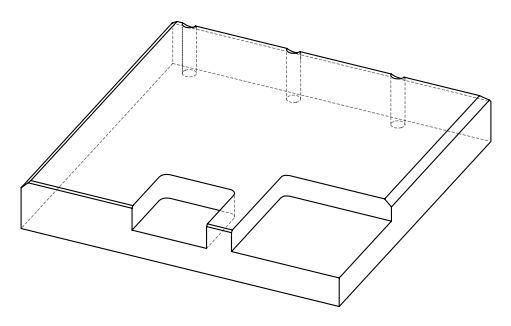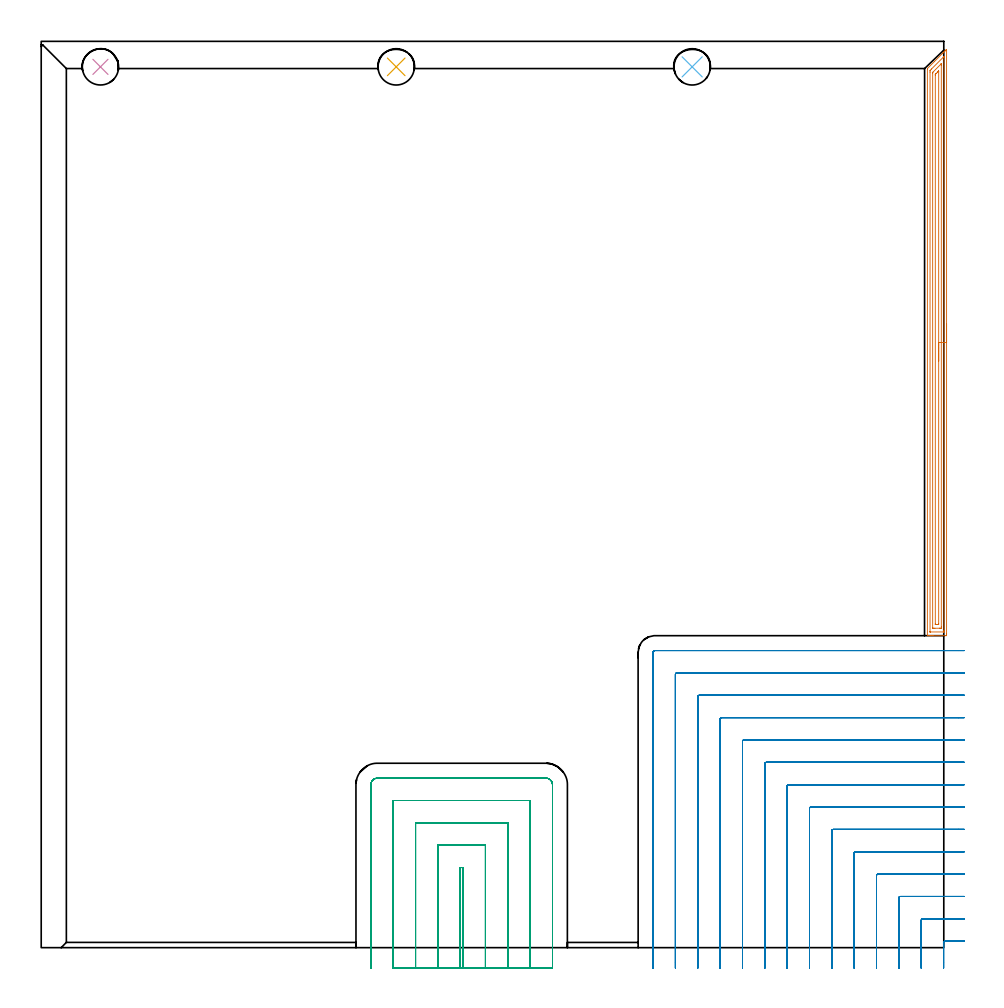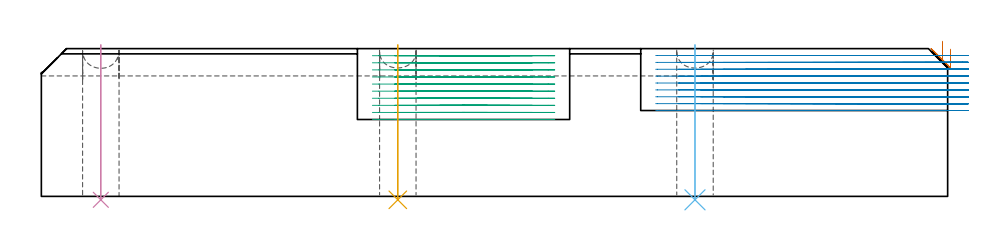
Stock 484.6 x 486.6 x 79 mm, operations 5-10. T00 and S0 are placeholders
(PLAN: 10 operations, 2 tool changes, 133 min)
(1 AREA_MILL | FG_CHAMFER_SURFACE | UGT0205_001 | 1.42 min | 635 mm3)
(2 AREA_MILL_1 | FG_CHAMFER_SURFACE_1 | UGT0205_001 | 19.43 min | 44349 mm3)
(3 AREA_MILL_2 | FG_CHAMFER_SURFACE_2 | UGT0205_001 | 0.46 min | 663 mm3)
(4 AREA_MILL_3 | FG_CHAMFER_SURFACE_3 | UGT0205_001 | 21.96 min | 50270 mm3)
(5 AREA_MILL_4 | FG_CHAMFER_SURFACE_4 | UGT0205_001 | 10.15 min | 16596 mm3)
(6 MILL_CORNER_NOTCH_RECTANGULAR | CORNER_NOTCH_RECTANGULAR | NXT0201_012 | Follow Part, ap 4, ae 75% | 49.55 min | 908916 mm3)
(7 MILL_SLOT | SLOT_PARTIAL_RECTANGULAR | NXT0201_012 | Follow Part, ap 4, ae 75% | 29.06 min | 423829 mm3)
(8 INDEXABLE_INSERT_DRILL_THROUGH_HOLE_FROM_SOLID | STEP1HOLE | NXT0302_010 | 0.33 min | 22720 mm3)
(9 INDEXABLE_INSERT_DRILL_THROUGH_HOLE_FROM_SOLID_1 | STEP1HOLE_1 | NXT0302_010 | 0.33 min | 22754 mm3)
(10 INDEXABLE_INSERT_DRILL_THROUGH_HOLE_FROM_SOLID_2 | STEP1HOLE_2 | NXT0302_010 | 0.33 min | 22789 mm3)
(TOOL UGT0205_001 | Chamfer Mill 20 x 3 x 45 deg. | D20 FL50 Z2)
(TOOL NXT0201_012 | ENDMILL 16mm [2P460-1600-NA 1630] | D16 FL38 Z6)
(TOOL NXT0302_010 | Index. Insert Drill 19.5mm [880-D1950L25-05] | D19.5 PA176 FL98 Z2)
(OP 5 AREA_MILL_4)
G17 G21 G94 G90
T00 M6
G54
G17 G0 G90 X486.1 Y334.9 S1061 M3
G43 Z89. H0
Z78.7
G94 G1 Y334.862 Z77.828 F250.
Y334.748 Z76.963
Y334.559 Z76.112
Y334.297 Z75.28
Y333.963 Z74.474
Y333.56 Z73.7
Y333.092 Z72.964
Y332.561 Z72.272
Y331.971 Z71.629
Y331.328 Z71.04
Y330.636 Z70.508
Y329.9 Z70.04
Y329.126 Z69.637
Y328.32 Z69.303
Y327.488 Z69.041
Y326.637 Z68.852
Y325.772 Z68.738
Y324.9 Z68.7
Y168.66
X486.099 Y168.118 Z68.701
X486.097 Y167.77 Z68.702
X486.093 Y167.51 Z68.704
X485.756 Y167.5 Z69.042
X478.766 Z76.029
X478.227 Z76.57
X477.892 Z76.904
X477.353 Z77.443
X477.018 Z77.777
X476.064 Z78.736
X475.931 Y167.501 Z78.861
X475.878 Y167.504 Z78.913
X475.803 Y167.51 Z78.988
X475.8 Y167.671 Z79.
Y471.855
X475.803 Y471.995 Z78.989
X475.879 Y472.08 Z78.918
X479.639 Y475.84 Z75.16
X484.008 Y480.21 Z70.788
X484.141 Y480.342 Z70.657
X484.309 Y480.51 Z70.489
X484.445 Y480.647 Z70.351
X484.588 Y480.789 Z70.21
X484.736 Y480.938 Z70.061
X484.882 Y481.084 Z69.913
X485.034 Y481.235 Z69.764
X485.164 Y481.365 Z69.634
X485.319 Y481.522 Z69.476
X485.831 Y482.031 Z68.969
X485.933 Y482.133 Z68.866
X486.081 Y482.278 Z68.717
X486.095 Y482.283 Z68.703
X486.099 Y482.278 Z68.699
X486.1 Y324.9 Z68.7
X484.686 Z70.114
Y170.106
X484.685 Y169.905 Z70.115
X484.68 Y169.559 Z70.12
X484.679 Y169.52 Z70.121
X484.672 Y169.51 Z70.128
X484.641 Y169.507 Z70.159
X484.536 Y169.502 Z70.264
X484.404 Y169.5 Z70.396
X477.413 Z77.387
X477.263 Y169.503 Z77.537
X477.233 Y169.506 Z77.567
X477.223 Y169.51 Z77.577
X477.22 Y169.518 Z77.58
X477.217 Y169.554 Z77.583
X477.215 Y169.704 Z77.585
Y470.069
X477.219 Y470.757 Z77.581
X477.221 Y470.962 Z77.579
X477.997 Y471.748 Z76.803
X484.359 Y478.109 Z70.441
X484.463 Y478.211 Z70.337
X484.628 Y478.368 Z70.172
X484.679 Y478.414 Z70.121
X484.682 Y478.313 Z70.118
X484.685 Y478.109 Z70.115
Y477.918
X484.686 Y324.9 Z70.114
X483.272 Z71.528
X483.271 Y172.445 Z71.529
X483.269 Y171.691 Z71.531
X483.267 Y171.556 Z71.533
X483.265 Y171.514 Z71.535
X483.227 Y171.51 Z71.573
X483.134 Y171.506 Z71.666
X482.448 Y171.5 Z72.352
X482.261 Z72.539
X479.826 Z74.974
X478.952 Z75.848
X478.766 Y171.502 Z76.034
X478.703 Y171.505 Z76.097
X478.655 Y171.51 Z76.145
X478.635 Y171.519 Z76.165
X478.634 Y171.552 Z76.166
X478.63 Y171.691 Z76.17
X478.629 Y171.831 Z76.171
Y469.315
X478.636 Y469.918 Z76.164
X478.673 Y469.962 Z76.127
X478.766 Y470.066 Z76.034
X483.184 Y474.485 Z71.616
X483.237 Y474.535 Z71.563
X483.253 Y474.543 Z71.547
X483.265 Y474.548 Z71.535
X483.267 Y474.535 Z71.533
X483.27 Y474.445 Z71.53
X483.271 Y474.396 Z71.529
X483.272 Y473.642 Z71.528
Y324.9
X481.857 Z72.943
Y173.891
X481.856 Y173.73 Z72.944
X481.853 Y173.602 Z72.947
X481.851 Y173.524 Z72.949
X481.812 Y173.51 Z72.988
X481.387 Y173.501 Z73.413
X481.365 Y173.5 Z73.435
X480.491 Z74.309
X480.093 Y173.508 Z74.707
X480.049 Y173.51 Z74.751
X480.047 Y173.542 Z74.753
X480.044 Y173.592 Z74.756
X480.043 Y173.64 Z74.757
Y173.959
Y468.282
X480.044 Y468.761 Z74.756
X480.048 Y468.865 Z74.752
X480.05 Y468.887 Z74.75
X480.061 Y468.903 Z74.739
X480.094 Y468.94 Z74.706
X480.324 Y469.175 Z74.476
X480.42 Y469.271 Z74.38
X481.217 Y470.069 Z73.583
X481.387 Y470.238 Z73.413
X481.747 Y470.594 Z73.053
X481.81 Y470.653 Z72.99
X481.847 Y470.686 Z72.953
X481.852 Y470.636 Z72.948
X481.855 Y470.59 Z72.945
X481.857 Y470.482 Z72.943
Y324.9
Y324.029 Z72.981
Y323.164 Z73.095
Y322.312 Z73.283
Y321.48 Z73.546
Y320.674 Z73.88
Y319.9 Z74.282
Y319.164 Z74.751
Y318.472 Z75.282
Y317.829 Z75.872
Y317.24 Z76.515
Y316.709 Z77.207
Y316.24 Z77.943
Y315.837 Z78.716
Y315.503 Z79.522
Y315.241 Z80.354
Y315.052 Z81.206
Y314.938 Z82.071
Y314.9 Z82.943
G0 Z89.
M5
M2
(OP 6 MILL_CORNER_NOTCH_RECTANGULAR)
G17 G21 G94 G90
T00 M6
G54
G17 G0 G90 X495.6 Y3.5 S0 M3
G43 Z89. H1
Z75.322
G94 G1 X492.6 F250.
X485.29 F500.
G3 X484.5 Y2.71 R0.8
G1 Y-8.
Y-11. F250.
G0 Z89.
X495.6 Y15.5
Z75.322
G1 X492.6
X473.291 F500.
G3 X472.5 Y14.709 R0.8
G1 Y-8.
Y-11. F250.
G0 Z89.
X495.6 Y27.5
Z75.322
G1 X492.6
X461.291 F500.
G3 X460.5 Y26.709 R0.8
G1 Y-8.
Y-11. F250.
G0 Z89.
X495.6 Y39.5
Z75.322
G1 X492.6
X449.292 F500.
G3 X448.5 Y38.708 R0.8
G1 Y-8.
Y-11. F250.
G0 Z89.
X495.6 Y51.5
Z75.322
G1 X492.6
X437.292 F500.
G3 X436.5 Y50.708 R0.8
G1 Y-8.
Y-11. F250.
G0 Z89.
X495.6 Y63.5
Z75.322
G1 X492.6
X425.293 F500.
G3 X424.5 Y62.708 R0.8
G1 Y-8.
Y-11. F250.
G0 Z89.
X495.6 Y75.5
Z75.322
G1 X492.6
X413.293 F500.
G3 X412.5 Y74.707 R0.8
G1 Y-8.
Y-11. F250.
G0 Z89.
X495.6 Y87.5
Z75.322
G1 X492.6
X401.293 F500.
G3 X400.5 Y86.707 R0.8
G1 Y-8.
Y-11. F250.
G0 Z89.
X495.6 Y99.5
Z75.322
G1 X492.6
X389.294 F500.
G3 X388.5 Y98.706 R0.8
G1 Y-8.
Y-11. F250.
G0 Z89.
X495.6 Y111.5
Z75.322
G1 X492.6
X377.294 F500.
G3 X376.5 Y110.706 R0.8
G1 Y-8.
Y-11. F250.
G0 Z89.
X495.6 Y123.5
Z75.322
G1 X492.6
X365.295 F500.
G3 X364.5 Y122.705 R0.8
G1 Y-8.
Y-11. F250.
G0 Z89.
X495.6 Y135.5
Z75.322
G1 X492.6
X353.295 F500.
G3 X352.5 Y134.705 R0.8
G1 Y-8.
Y-11. F250.
G0 Z89.
X495.6 Y147.5
Z75.322
G1 X492.6
X341.295 F500.
G3 X340.5 Y146.705 R0.8
G1 Y-8.
Y-11. F250.
G0 Z89.
X495.6 Y159.5
Z75.322
G1 X492.6
X329.5 F500.
G3 X328.5 Y158.5 R1.
G1 Y-8.
Y-11. F250.
G0 Z89.
X495.6 Y3.5
Z71.644
G1 X492.6
X485.29 F500.
G3 X484.5 Y2.71 R0.8
G1 Y-8.
Y-11. F250.
G0 Z89.
X495.6 Y15.5
Z71.644
G1 X492.6
X473.291 F500.
G3 X472.5 Y14.709 R0.8
G1 Y-8.
Y-11. F250.
G0 Z89.
X495.6 Y27.5
Z71.644
G1 X492.6
X461.291 F500.
G3 X460.5 Y26.709 R0.8
G1 Y-8.
Y-11. F250.
G0 Z89.
X495.6 Y39.5
Z71.644
G1 X492.6
X449.292 F500.
G3 X448.5 Y38.708 R0.8
G1 Y-8.
Y-11. F250.
G0 Z89.
X495.6 Y51.5
Z71.644
G1 X492.6
X437.292 F500.
G3 X436.5 Y50.708 R0.8
G1 Y-8.
Y-11. F250.
G0 Z89.
X495.6 Y63.5
Z71.644
G1 X492.6
X425.293 F500.
G3 X424.5 Y62.708 R0.8
G1 Y-8.
Y-11. F250.
G0 Z89.
X495.6 Y75.5
Z71.644
G1 X492.6
X413.293 F500.
G3 X412.5 Y74.707 R0.8
G1 Y-8.
Y-11. F250.
G0 Z89.
X495.6 Y87.5
Z71.644
G1 X492.6
X401.293 F500.
G3 X400.5 Y86.707 R0.8
G1 Y-8.
Y-11. F250.
G0 Z89.
X495.6 Y99.5
Z71.644
G1 X492.6
X389.294 F500.
G3 X388.5 Y98.706 R0.8
G1 Y-8.
Y-11. F250.
G0 Z89.
X495.6 Y111.5
Z71.644
G1 X492.6
X377.294 F500.
G3 X376.5 Y110.706 R0.8
G1 Y-8.
Y-11. F250.
G0 Z89.
X495.6 Y123.5
Z71.644
G1 X492.6
X365.295 F500.
G3 X364.5 Y122.705 R0.8
G1 Y-8.
Y-11. F250.
G0 Z89.
X495.6 Y135.5
Z71.644
G1 X492.6
X353.295 F500.
G3 X352.5 Y134.705 R0.8
G1 Y-8.
Y-11. F250.
G0 Z89.
X495.6 Y147.5
Z71.644
G1 X492.6
X341.295 F500.
G3 X340.5 Y146.705 R0.8
G1 Y-8.
Y-11. F250.
G0 Z89.
X495.6 Y159.5
Z71.644
G1 X492.6
X329.5 F500.
G3 X328.5 Y158.5 R1.
G1 Y-8.
Y-11. F250.
G0 Z89.
X495.6 Y3.5
Z67.967
G1 X492.6
X485.29 F500.
G3 X484.5 Y2.71 R0.8
G1 Y-8.
Y-11. F250.
G0 Z89.
X495.6 Y15.5
Z67.967
G1 X492.6
X473.291 F500.
G3 X472.5 Y14.709 R0.8
G1 Y-8.
Y-11. F250.
G0 Z89.
X495.6 Y27.5
Z67.967
G1 X492.6
X461.291 F500.
G3 X460.5 Y26.709 R0.8
G1 Y-8.
Y-11. F250.
G0 Z89.
X495.6 Y39.5
Z67.967
G1 X492.6
X449.292 F500.
G3 X448.5 Y38.708 R0.8
G1 Y-8.
Y-11. F250.
G0 Z89.
X495.6 Y51.5
Z67.967
G1 X492.6
X437.292 F500.
G3 X436.5 Y50.708 R0.8
G1 Y-8.
Y-11. F250.
G0 Z89.
X495.6 Y63.5
Z67.967
G1 X492.6
X425.293 F500.
G3 X424.5 Y62.708 R0.8
G1 Y-8.
Y-11. F250.
G0 Z89.
X495.6 Y75.5
Z67.967
G1 X492.6
X413.293 F500.
G3 X412.5 Y74.707 R0.8
G1 Y-8.
Y-11. F250.
G0 Z89.
X495.6 Y87.5
Z67.967
G1 X492.6
X401.293 F500.
G3 X400.5 Y86.707 R0.8
G1 Y-8.
Y-11. F250.
G0 Z89.
X495.6 Y99.5
Z67.967
G1 X492.6
X389.294 F500.
G3 X388.5 Y98.706 R0.8
G1 Y-8.
Y-11. F250.
G0 Z89.
X495.6 Y111.5
Z67.967
G1 X492.6
X377.294 F500.
G3 X376.5 Y110.706 R0.8
G1 Y-8.
Y-11. F250.
G0 Z89.
X495.6 Y123.5
Z67.967
G1 X492.6
X365.295 F500.
G3 X364.5 Y122.705 R0.8
G1 Y-8.
Y-11. F250.
G0 Z89.
X495.6 Y135.5
Z67.967
G1 X492.6
X353.295 F500.
G3 X352.5 Y134.705 R0.8
G1 Y-8.
Y-11. F250.
G0 Z89.
X495.6 Y147.5
Z67.967
G1 X492.6
X341.295 F500.
G3 X340.5 Y146.705 R0.8
G1 Y-8.
Y-11. F250.
G0 Z89.
X495.6 Y159.5
Z67.967
G1 X492.6
X329.5 F500.
G3 X328.5 Y158.5 R1.
G1 Y-8.
Y-11. F250.
G0 Z89.
X495.6 Y3.5
Z64.289
G1 X492.6
X485.29 F500.
G3 X484.5 Y2.71 R0.8
G1 Y-8.
Y-11. F250.
G0 Z89.
X495.6 Y15.5
Z64.289
G1 X492.6
X473.291 F500.
G3 X472.5 Y14.709 R0.8
G1 Y-8.
Y-11. F250.
G0 Z89.
X495.6 Y27.5
Z64.289
G1 X492.6
X461.291 F500.
G3 X460.5 Y26.709 R0.8
G1 Y-8.
Y-11. F250.
G0 Z89.
X495.6 Y39.5
Z64.289
G1 X492.6
X449.292 F500.
G3 X448.5 Y38.708 R0.8
G1 Y-8.
Y-11. F250.
G0 Z89.
X495.6 Y51.5
Z64.289
G1 X492.6
X437.292 F500.
G3 X436.5 Y50.708 R0.8
G1 Y-8.
Y-11. F250.
G0 Z89.
X495.6 Y63.5
Z64.289
G1 X492.6
X425.293 F500.
G3 X424.5 Y62.708 R0.8
G1 Y-8.
Y-11. F250.
G0 Z89.
X495.6 Y75.5
Z64.289
G1 X492.6
X413.293 F500.
G3 X412.5 Y74.707 R0.8
G1 Y-8.
Y-11. F250.
G0 Z89.
X495.6 Y87.5
Z64.289
G1 X492.6
X401.293 F500.
G3 X400.5 Y86.707 R0.8
G1 Y-8.
Y-11. F250.
G0 Z89.
X495.6 Y99.5
Z64.289
G1 X492.6
X389.294 F500.
G3 X388.5 Y98.706 R0.8
G1 Y-8.
Y-11. F250.
G0 Z89.
X495.6 Y111.5
Z64.289
G1 X492.6
X377.294 F500.
G3 X376.5 Y110.706 R0.8
G1 Y-8.
Y-11. F250.
G0 Z89.
X495.6 Y123.5
Z64.289
G1 X492.6
X365.295 F500.
G3 X364.5 Y122.705 R0.8
G1 Y-8.
Y-11. F250.
G0 Z89.
X495.6 Y135.5
Z64.289
G1 X492.6
X353.295 F500.
G3 X352.5 Y134.705 R0.8
G1 Y-8.
Y-11. F250.
G0 Z89.
X495.6 Y147.5
Z64.289
G1 X492.6
X341.295 F500.
G3 X340.5 Y146.705 R0.8
G1 Y-8.
Y-11. F250.
G0 Z89.
X495.6 Y159.5
Z64.289
G1 X492.6
X329.5 F500.
G3 X328.5 Y158.5 R1.
G1 Y-8.
Y-11. F250.
G0 Z89.
X495.6 Y3.5
Z60.611
G1 X492.6
X485.29 F500.
G3 X484.5 Y2.71 R0.8
G1 Y-8.
Y-11. F250.
G0 Z89.
X495.6 Y15.5
Z60.611
G1 X492.6
X473.291 F500.
G3 X472.5 Y14.709 R0.8
G1 Y-8.
Y-11. F250.
G0 Z89.
X495.6 Y27.5
Z60.611
G1 X492.6
X461.291 F500.
G3 X460.5 Y26.709 R0.8
G1 Y-8.
Y-11. F250.
G0 Z89.
X495.6 Y39.5
Z60.611
G1 X492.6
X449.292 F500.
G3 X448.5 Y38.708 R0.8
G1 Y-8.
Y-11. F250.
G0 Z89.
X495.6 Y51.5
Z60.611
G1 X492.6
X437.292 F500.
G3 X436.5 Y50.708 R0.8
G1 Y-8.
Y-11. F250.
G0 Z89.
X495.6 Y63.5
Z60.611
G1 X492.6
X425.293 F500.
G3 X424.5 Y62.708 R0.8
G1 Y-8.
Y-11. F250.
G0 Z89.
X495.6 Y75.5
Z60.611
G1 X492.6
X413.293 F500.
G3 X412.5 Y74.707 R0.8
G1 Y-8.
Y-11. F250.
G0 Z89.
X495.6 Y87.5
Z60.611
G1 X492.6
X401.293 F500.
G3 X400.5 Y86.707 R0.8
G1 Y-8.
Y-11. F250.
G0 Z89.
X495.6 Y99.5
Z60.611
G1 X492.6
X389.294 F500.
G3 X388.5 Y98.706 R0.8
G1 Y-8.
Y-11. F250.
G0 Z89.
X495.6 Y111.5
Z60.611
G1 X492.6
X377.294 F500.
G3 X376.5 Y110.706 R0.8
G1 Y-8.
Y-11. F250.
G0 Z89.
X495.6 Y123.5
Z60.611
G1 X492.6
X365.295 F500.
G3 X364.5 Y122.705 R0.8
G1 Y-8.
Y-11. F250.
G0 Z89.
X495.6 Y135.5
Z60.611
G1 X492.6
X353.295 F500.
G3 X352.5 Y134.705 R0.8
G1 Y-8.
Y-11. F250.
G0 Z89.
X495.6 Y147.5
Z60.611
G1 X492.6
X341.295 F500.
G3 X340.5 Y146.705 R0.8
G1 Y-8.
Y-11. F250.
G0 Z89.
X495.6 Y159.5
Z60.611
G1 X492.6
X329.5 F500.
G3 X328.5 Y158.5 R1.
G1 Y-8.
Y-11. F250.
G0 Z89.
X495.6 Y3.5
Z56.933
G1 X492.6
X485.29 F500.
G3 X484.5 Y2.71 R0.8
G1 Y-8.
Y-11. F250.
G0 Z89.
X495.6 Y15.5
Z56.933
G1 X492.6
X473.291 F500.
G3 X472.5 Y14.709 R0.8
G1 Y-8.
Y-11. F250.
G0 Z89.
X495.6 Y27.5
Z56.933
G1 X492.6
X461.291 F500.
G3 X460.5 Y26.709 R0.8
G1 Y-8.
Y-11. F250.
G0 Z89.
X495.6 Y39.5
Z56.933
G1 X492.6
X449.292 F500.
G3 X448.5 Y38.708 R0.8
G1 Y-8.
Y-11. F250.
G0 Z89.
X495.6 Y51.5
Z56.933
G1 X492.6
X437.292 F500.
G3 X436.5 Y50.708 R0.8
G1 Y-8.
Y-11. F250.
G0 Z89.
X495.6 Y63.5
Z56.933
G1 X492.6
X425.293 F500.
G3 X424.5 Y62.708 R0.8
G1 Y-8.
Y-11. F250.
G0 Z89.
X495.6 Y75.5
Z56.933
G1 X492.6
X413.293 F500.
G3 X412.5 Y74.707 R0.8
G1 Y-8.
Y-11. F250.
G0 Z89.
X495.6 Y87.5
Z56.933
G1 X492.6
X401.293 F500.
G3 X400.5 Y86.707 R0.8
G1 Y-8.
Y-11. F250.
G0 Z89.
X495.6 Y99.5
Z56.933
G1 X492.6
X389.294 F500.
G3 X388.5 Y98.706 R0.8
G1 Y-8.
Y-11. F250.
G0 Z89.
X495.6 Y111.5
Z56.933
G1 X492.6
X377.294 F500.
G3 X376.5 Y110.706 R0.8
G1 Y-8.
Y-11. F250.
G0 Z89.
X495.6 Y123.5
Z56.933
G1 X492.6
X365.295 F500.
G3 X364.5 Y122.705 R0.8
G1 Y-8.
Y-11. F250.
G0 Z89.
X495.6 Y135.5
Z56.933
G1 X492.6
X353.295 F500.
G3 X352.5 Y134.705 R0.8
G1 Y-8.
Y-11. F250.
G0 Z89.
X495.6 Y147.5
Z56.933
G1 X492.6
X341.295 F500.
G3 X340.5 Y146.705 R0.8
G1 Y-8.
Y-11. F250.
G0 Z89.
X495.6 Y159.5
Z56.933
G1 X492.6
X329.5 F500.
G3 X328.5 Y158.5 R1.
G1 Y-8.
Y-11. F250.
G0 Z89.
X495.6 Y3.5
Z53.256
G1 X492.6
X485.29 F500.
G3 X484.5 Y2.71 R0.8
G1 Y-8.
Y-11. F250.
G0 Z89.
X495.6 Y15.5
Z53.256
G1 X492.6
X473.291 F500.
G3 X472.5 Y14.709 R0.8
G1 Y-8.
Y-11. F250.
G0 Z89.
X495.6 Y27.5
Z53.256
G1 X492.6
X461.291 F500.
G3 X460.5 Y26.709 R0.8
G1 Y-8.
Y-11. F250.
G0 Z89.
X495.6 Y39.5
Z53.256
G1 X492.6
X449.292 F500.
G3 X448.5 Y38.708 R0.8
G1 Y-8.
Y-11. F250.
G0 Z89.
X495.6 Y51.5
Z53.256
G1 X492.6
X437.292 F500.
G3 X436.5 Y50.708 R0.8
G1 Y-8.
Y-11. F250.
G0 Z89.
X495.6 Y63.5
Z53.256
G1 X492.6
X425.293 F500.
G3 X424.5 Y62.708 R0.8
G1 Y-8.
Y-11. F250.
G0 Z89.
X495.6 Y75.5
Z53.256
G1 X492.6
X413.293 F500.
G3 X412.5 Y74.707 R0.8
G1 Y-8.
Y-11. F250.
G0 Z89.
X495.6 Y87.5
Z53.256
G1 X492.6
X401.293 F500.
G3 X400.5 Y86.707 R0.8
G1 Y-8.
Y-11. F250.
G0 Z89.
X495.6 Y99.5
Z53.256
G1 X492.6
X389.294 F500.
G3 X388.5 Y98.706 R0.8
G1 Y-8.
Y-11. F250.
G0 Z89.
X495.6 Y111.5
Z53.256
G1 X492.6
X377.294 F500.
G3 X376.5 Y110.706 R0.8
G1 Y-8.
Y-11. F250.
G0 Z89.
X495.6 Y123.5
Z53.256
G1 X492.6
X365.295 F500.
G3 X364.5 Y122.705 R0.8
G1 Y-8.
Y-11. F250.
G0 Z89.
X495.6 Y135.5
Z53.256
G1 X492.6
X353.295 F500.
G3 X352.5 Y134.705 R0.8
G1 Y-8.
Y-11. F250.
G0 Z89.
X495.6 Y147.5
Z53.256
G1 X492.6
X341.295 F500.
G3 X340.5 Y146.705 R0.8
G1 Y-8.
Y-11. F250.
G0 Z89.
X495.6 Y159.5
Z53.256
G1 X492.6
X329.5 F500.
G3 X328.5 Y158.5 R1.
G1 Y-8.
Y-11. F250.
G0 Z89.
X495.6 Y3.5
Z49.578
G1 X492.6
X485.29 F500.
G3 X484.5 Y2.71 R0.8
G1 Y-8.
Y-11. F250.
G0 Z89.
X495.6 Y15.5
Z49.578
G1 X492.6
X473.291 F500.
G3 X472.5 Y14.709 R0.8
G1 Y-8.
Y-11. F250.
G0 Z89.
X495.6 Y27.5
Z49.578
G1 X492.6
X461.291 F500.
G3 X460.5 Y26.709 R0.8
G1 Y-8.
Y-11. F250.
G0 Z89.
X495.6 Y39.5
Z49.578
G1 X492.6
X449.292 F500.
G3 X448.5 Y38.708 R0.8
G1 Y-8.
Y-11. F250.
G0 Z89.
X495.6 Y51.5
Z49.578
G1 X492.6
X437.292 F500.
G3 X436.5 Y50.708 R0.8
G1 Y-8.
Y-11. F250.
G0 Z89.
X495.6 Y63.5
Z49.578
G1 X492.6
X425.293 F500.
G3 X424.5 Y62.708 R0.8
G1 Y-8.
Y-11. F250.
G0 Z89.
X495.6 Y75.5
Z49.578
G1 X492.6
X413.293 F500.
G3 X412.5 Y74.707 R0.8
G1 Y-8.
Y-11. F250.
G0 Z89.
X495.6 Y87.5
Z49.578
G1 X492.6
X401.293 F500.
G3 X400.5 Y86.707 R0.8
G1 Y-8.
Y-11. F250.
G0 Z89.
X495.6 Y99.5
Z49.578
G1 X492.6
X389.294 F500.
G3 X388.5 Y98.706 R0.8
G1 Y-8.
Y-11. F250.
G0 Z89.
X495.6 Y111.5
Z49.578
G1 X492.6
X377.294 F500.
G3 X376.5 Y110.706 R0.8
G1 Y-8.
Y-11. F250.
G0 Z89.
X495.6 Y123.5
Z49.578
G1 X492.6
X365.295 F500.
G3 X364.5 Y122.705 R0.8
G1 Y-8.
Y-11. F250.
G0 Z89.
X495.6 Y135.5
Z49.578
G1 X492.6
X353.295 F500.
G3 X352.5 Y134.705 R0.8
G1 Y-8.
Y-11. F250.
G0 Z89.
X495.6 Y147.5
Z49.578
G1 X492.6
X341.295 F500.
G3 X340.5 Y146.705 R0.8
G1 Y-8.
Y-11. F250.
G0 Z89.
X495.6 Y159.5
Z49.578
G1 X492.6
X329.5 F500.
G3 X328.5 Y158.5 R1.
G1 Y-8.
Y-11. F250.
G0 Z89.
X495.6 Y3.5
Z45.9
G1 X492.6
X485.29 F500.
G3 X484.5 Y2.71 R0.8
G1 Y-8.
Y-11. F250.
G0 Z89.
X495.6 Y15.5
Z45.9
G1 X492.6
X473.291 F500.
G3 X472.5 Y14.709 R0.8
G1 Y-8.
Y-11. F250.
G0 Z89.
X495.6 Y27.5
Z45.9
G1 X492.6
X461.291 F500.
G3 X460.5 Y26.709 R0.8
G1 Y-8.
Y-11. F250.
G0 Z89.
X495.6 Y39.5
Z45.9
G1 X492.6
X449.292 F500.
G3 X448.5 Y38.708 R0.8
G1 Y-8.
Y-11. F250.
G0 Z89.
X495.6 Y51.5
Z45.9
G1 X492.6
X437.292 F500.
G3 X436.5 Y50.708 R0.8
G1 Y-8.
Y-11. F250.
G0 Z89.
X495.6 Y63.5
Z45.9
G1 X492.6
X425.293 F500.
G3 X424.5 Y62.708 R0.8
G1 Y-8.
Y-11. F250.
G0 Z89.
X495.6 Y75.5
Z45.9
G1 X492.6
X413.293 F500.
G3 X412.5 Y74.707 R0.8
G1 Y-8.
Y-11. F250.
G0 Z89.
X495.6 Y87.5
Z45.9
G1 X492.6
X401.293 F500.
G3 X400.5 Y86.707 R0.8
G1 Y-8.
Y-11. F250.
G0 Z89.
X495.6 Y99.5
Z45.9
G1 X492.6
X389.294 F500.
G3 X388.5 Y98.706 R0.8
G1 Y-8.
Y-11. F250.
G0 Z89.
X495.6 Y111.5
Z45.9
G1 X492.6
X377.294 F500.
G3 X376.5 Y110.706 R0.8
G1 Y-8.
Y-11. F250.
G0 Z89.
X495.6 Y123.5
Z45.9
G1 X492.6
X365.295 F500.
G3 X364.5 Y122.705 R0.8
G1 Y-8.
Y-11. F250.
G0 Z89.
X495.6 Y135.5
Z45.9
G1 X492.6
X353.295 F500.
G3 X352.5 Y134.705 R0.8
G1 Y-8.
Y-11. F250.
G0 Z89.
X495.6 Y147.5
Z45.9
G1 X492.6
X341.295 F500.
G3 X340.5 Y146.705 R0.8
G1 Y-8.
Y-11. F250.
G0 Z89.
X495.6 Y159.5
Z45.9
G1 X492.6
X329.5 F500.
G3 X328.5 Y158.5 R1.
G1 Y-8.
Y-11. F250.
G0 Z89.
M5
M2
(OP 7 MILL_SLOT)
G17 G21 G94 G90
T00 M6
G54
G17 G0 G90 X226.5 Y-11. S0 M3
G43 Z89. H1
Z75.21
G94 G1 Y-8. F250.
Y43. F500.
X225.
Y-8.
Y-11. F250.
X238.5
Y-8.
Y55. F500.
X213.
Y-8.
Y-11. F250.
X250.5
Y-8.
Y67. F500.
X201.
Y-8.
Y-11. F250.
X262.5
Y-8.
Y79. F500.
X189.
Y-8.
Y-11. F250.
X274.5
Y-8.
Y87.5 F500.
G3 X271. Y91. R3.5
G1 X180.5
G3 X177. Y87.5 R3.5
G1 Y-8.
Y-11. F250.
G0 X226.5 Z71.42
G1 Y-8.
Y43. F500.
X225.
Y-8.
Y-11. F250.
X238.5
Y-8.
Y55. F500.
X213.
Y-8.
Y-11. F250.
X250.5
Y-8.
Y67. F500.
X201.
Y-8.
Y-11. F250.
X262.5
Y-8.
Y79. F500.
X189.
Y-8.
Y-11. F250.
X274.5
Y-8.
Y87.5 F500.
G3 X271. Y91. R3.5
G1 X180.5
G3 X177. Y87.5 R3.5
G1 Y-8.
Y-11. F250.
G0 X226.5 Z67.63
G1 Y-8.
Y43. F500.
X225.
Y-8.
Y-11. F250.
X238.5
Y-8.
Y55. F500.
X213.
Y-8.
Y-11. F250.
X250.5
Y-8.
Y67. F500.
X201.
Y-8.
Y-11. F250.
X262.5
Y-8.
Y79. F500.
X189.
Y-8.
Y-11. F250.
X274.5
Y-8.
Y87.5 F500.
G3 X271. Y91. R3.5
G1 X180.5
G3 X177. Y87.5 R3.5
G1 Y-8.
Y-11. F250.
G0 X226.5 Z63.84
G1 Y-8.
Y43. F500.
X225.
Y-8.
Y-11. F250.
X238.5
Y-8.
Y55. F500.
X213.
Y-8.
Y-11. F250.
X250.5
Y-8.
Y67. F500.
X201.
Y-8.
Y-11. F250.
X262.5
Y-8.
Y79. F500.
X189.
Y-8.
Y-11. F250.
X274.5
Y-8.
Y87.5 F500.
G3 X271. Y91. R3.5
G1 X180.5
G3 X177. Y87.5 R3.5
G1 Y-8.
Y-11. F250.
G0 X226.5 Z60.05
G1 Y-8.
Y43. F500.
X225.
Y-8.
Y-11. F250.
X238.5
Y-8.
Y55. F500.
X213.
Y-8.
Y-11. F250.
X250.5
Y-8.
Y67. F500.
X201.
Y-8.
Y-11. F250.
X262.5
Y-8.
Y79. F500.
X189.
Y-8.
Y-11. F250.
X274.5
Y-8.
Y87.5 F500.
G3 X271. Y91. R3.5
G1 X180.5
G3 X177. Y87.5 R3.5
G1 Y-8.
Y-11. F250.
G0 X226.5 Z56.26
G1 Y-8.
Y43. F500.
X225.
Y-8.
Y-11. F250.
X238.5
Y-8.
Y55. F500.
X213.
Y-8.
Y-11. F250.
X250.5
Y-8.
Y67. F500.
X201.
Y-8.
Y-11. F250.
X262.5
Y-8.
Y79. F500.
X189.
Y-8.
Y-11. F250.
X274.5
Y-8.
Y87.5 F500.
G3 X271. Y91. R3.5
G1 X180.5
G3 X177. Y87.5 R3.5
G1 Y-8.
Y-11. F250.
G0 X226.5 Z52.47
G1 Y-8.
Y43. F500.
X225.
Y-8.
Y-11. F250.
X238.5
Y-8.
Y55. F500.
X213.
Y-8.
Y-11. F250.
X250.5
Y-8.
Y67. F500.
X201.
Y-8.
Y-11. F250.
X262.5
Y-8.
Y79. F500.
X189.
Y-8.
Y-11. F250.
X274.5
Y-8.
Y87.5 F500.
G3 X271. Y91. R3.5
G1 X180.5
G3 X177. Y87.5 R3.5
G1 Y-8.
Y-11. F250.
G0 X226.5 Z48.68
G1 Y-8.
Y43. F500.
X225.
Y-8.
Y-11. F250.
X238.5
Y-8.
Y55. F500.
X213.
Y-8.
Y-11. F250.
X250.5
Y-8.
Y67. F500.
X201.
Y-8.
Y-11. F250.
X262.5
Y-8.
Y79. F500.
X189.
Y-8.
Y-11. F250.
X274.5
Y-8.
Y87.5 F500.
G3 X271. Y91. R3.5
G1 X180.5
G3 X177. Y87.5 R3.5
G1 Y-8.
Y-11. F250.
G0 X226.5 Z44.89
G1 Y-8.
Y43. F500.
X225.
Y-8.
Y-11. F250.
X238.5
Y-8.
Y55. F500.
X213.
Y-8.
Y-11. F250.
X250.5
Y-8.
Y67. F500.
X201.
Y-8.
Y-11. F250.
X262.5
Y-8.
Y79. F500.
X189.
Y-8.
Y-11. F250.
X274.5
Y-8.
Y87.5 F500.
G3 X271. Y91. R3.5
G1 X180.5
G3 X177. Y87.5 R3.5
G1 Y-8.
Y-11. F250.
G0 X226.5 Z41.1
G1 Y-8.
Y43. F500.
X225.
Y-8.
Y-11. F250.
X238.5
Y-8.
Y55. F500.
X213.
Y-8.
Y-11. F250.
X250.5
Y-8.
Y67. F500.
X201.
Y-8.
Y-11. F250.
X262.5
Y-8.
Y79. F500.
X189.
Y-8.
Y-11. F250.
X274.5
Y-8.
Y87.5 F500.
G3 X271. Y91. R3.5
G1 X180.5
G3 X177. Y87.5 R3.5
G1 Y-8.
Y-11. F250.
G0 Z89.
M5
M2
(OP 8 INDEXABLE_INSERT_DRILL_THROUGH_HOLE_FROM_SOLID)
G17 G21 G94 G90
T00 M6
G54
G17 G0 G90 X31.8 Y472.9 S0 M3
G43 Z89. H1
G94 G81 G98 Z-1.84 F250. R81.
G80
M5
M2
(OP 9 INDEXABLE_INSERT_DRILL_THROUGH_HOLE_FROM_SOLID_1)
G17 G21 G94 G90
T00 M6
G54
G17 G0 G90 X190.6 Y472.9 S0 M3
G43 Z89. H1
G94 G81 G98 Z-1.84 F250. R81.
G80
M5
M2
(OP 10 INDEXABLE_INSERT_DRILL_THROUGH_HOLE_FROM_SOLID_2)
G17 G21 G94 G90
T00 M6
G54
G17 G0 G90 X349.5 Y472.9 S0 M3
G43 Z89. H1
G94 G81 G98 Z-1.84 F250. R81.
G80
M5
M2
